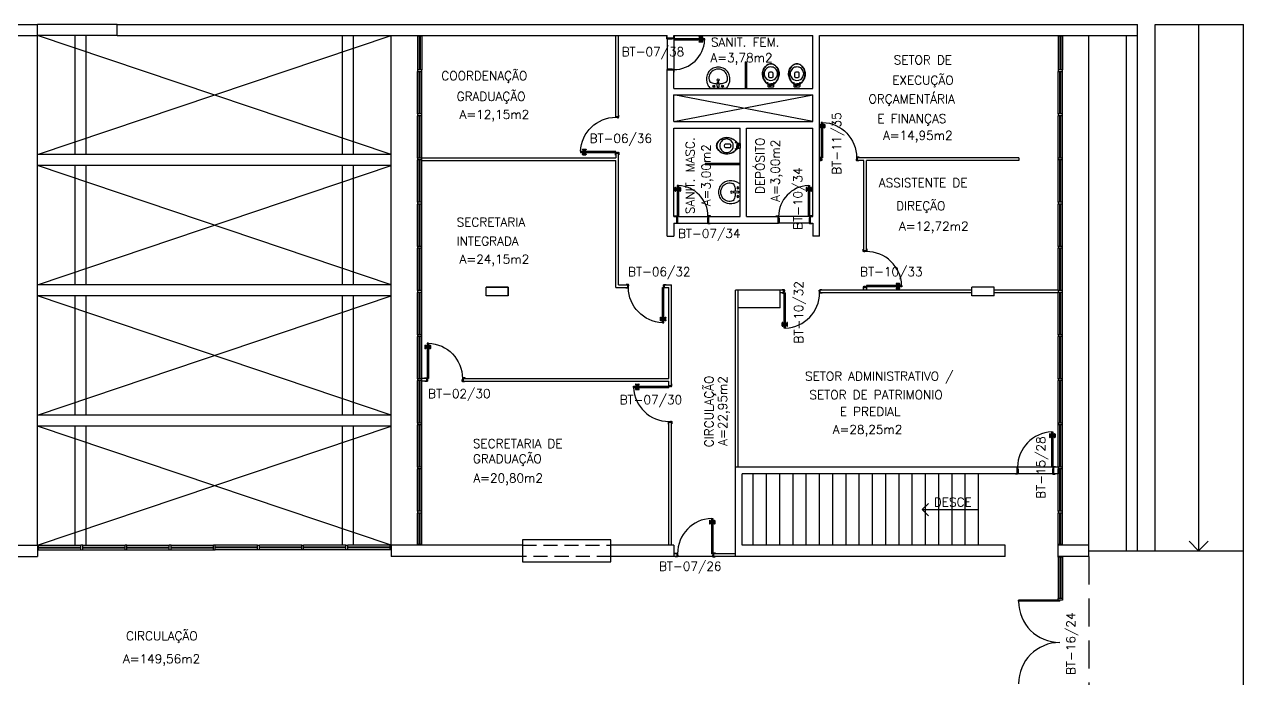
# Model space of a CAD drawing. Extents: x 199.5 to 246.9, y 176.5 to 214.3.
# Drawn here: x 219.34 to 246.94, y 199.45 to 214.27 of the extents above; entities that cross this region are included whole.
import ezdxf

# ---------------------------------------------------------------- set-up
doc = ezdxf.new("R2010")
doc.units = 0
doc.header["$LTSCALE"] = 0.1
doc.header["$MEASUREMENT"] = 0
doc.linetypes.add('HIDDEN', pattern=[9.525, 6.35, -3.175])
doc.linetypes.add('HIDDEN2', pattern=[4.7625, 3.175, -1.5875])
for name, color, linetype in [('1', 1, 'CONTINUOUS'), ('3', 2, 'CONTINUOUS'), ('ALVENARIA', 2, 'CONTINUOUS'), ('AREA', 2, 'CONTINUOUS'), ('DIVISÓRIA', 2, 'CONTINUOUS'), ('ENDEREÇO', 2, 'CONTINUOUS'), ('JANELA', 1, 'CONTINUOUS'), ('MACANETA', 2, 'CONTINUOUS'), ('MARCO', 2, 'CONTINUOUS'), ('PC', 7, 'CONTINUOUS'), ('PISO', 1, 'CONTINUOUS'), ('PORTA', 2, 'CONTINUOUS'), ('PROJEÇÃO', 1, 'HIDDEN'), ('SOLEIRA', 1, 'CONTINUOUS'), ('TEXTO', 2, 'CONTINUOUS')]:
    doc.layers.add(name, color=color, linetype=linetype)
doc.styles.add('UNB-100', font='simplex.shx', dxfattribs={"height": 0.2})

# ---------------------------------------------------------------- blocks, each defined once
blk = doc.blocks.new('MACANETA')
at = {"layer": 'MACANETA', "color": 1}
for p, q in [((-0.077, 0.052), (-0.077, 0.12)), ((-0.059, 0.052), (-0.059, 0.12)), ((-0.059, 0.075), (-0.036, 0.075)), ((-0.059, 0.052), (-0.036, 0.052)), ((-0.036, 0.044), (-0.036, 0.084)), ((-0.036, 0.084), (-0.03, 0.084)), ((-0.036, 0.044), (-0.03, 0.044)), ((0.006, 0.084), (0, 0.084)), ((0.006, 0.044), (0, 0.044)), ((0.006, 0.044), (0.006, 0.084)), ((0.029, 0.075), (0.006, 0.075)), ((0.029, 0.052), (0.006, 0.052)), ((0.029, 0.052), (0.029, 0.12)), ((0.047, 0.052), (0.047, 0.12))]:
    blk.add_line(p, q, dxfattribs=at)
for centre, start, end in [((-0.068, 0.12), 90, 180), ((-0.068, 0.052), 180, 270), ((-0.068, 0.12), 0, 90), ((-0.068, 0.052), 270, 0), ((0.038, 0.12), 90, 180), ((0.038, 0.052), 180, 270), ((0.038, 0.12), 0, 90), ((0.038, 0.052), 270, 0)]:
    blk.add_arc(centre, 0.00874, start, end, dxfattribs=at)
blk = doc.blocks.new('DOOR80')
at = {"layer": 'PORTA'}
for p, q in [((0.015, -0.8), (0.015, 0)), ((0.015, 0), (0.045, 0)), ((0.045, -0.8), (0.045, 0)), ((0.045, -0.8), (0.015, -0.8))]:
    blk.add_line(p, q, dxfattribs=at)
at = {"layer": 'PORTA', "color": 1}
blk.add_arc((0.015, 0), 0.8, 272.1491, 0, dxfattribs=at)
at = {"layer": 'PORTA'}
blk.add_blockref('MACANETA', (0.045, -0.8), dxfattribs=at)
blk = doc.blocks.new('DOOR70')
at = {"layer": 'PORTA'}
for p, q in [((0.015, -0.7), (0.015, 0)), ((0.015, 0), (0.045, 0)), ((0.045, -0.7), (0.045, 0)), ((0.045, -0.7), (0.015, -0.7))]:
    blk.add_line(p, q, dxfattribs=at)
at = {"layer": 'PORTA', "color": 1}
blk.add_arc((0.015, 0), 0.7, 272.4563, 0, dxfattribs=at)
at = {"layer": 'PORTA'}
blk.add_blockref('MACANETA', (0.045, -0.7), dxfattribs=at)
blk = doc.blocks.new('A$C6A052544')
at = {"layer": 'PC', "color": 2}
for p, q in [((0.265, 0), (0.09, 0)), ((0.242, 0.053), (0.249, 0.147)), ((0.249, 0.147), (0.279, 0.147)), ((0.249, 0.147), (0.279, 0.147)), ((0.44, 0), (0.265, 0)), ((0.287, 0.053), (0.279, 0.147))]:
    blk.add_line(p, q, dxfattribs=at)
for centre in [(0.164, 0.049), (0.364, 0.049)]:
    blk.add_circle(centre, 0.0225, dxfattribs=at)
at = {"layer": 'PC', "color": 1}
for centre, radius in [((0.164, 0.049), 0.015), ((0.265, 0.19), 0.0225), ((0.364, 0.049), 0.015)]:
    blk.add_circle(centre, radius, dxfattribs=at)
at = {"layer": 'PC', "color": 2}
for centre, radius, start, end in [((0.308, 0.208), 0.309, 166.5171, 190.8389), ((0.283, 0.212), 0.283, 143.5759, 166.077), ((0.255, 0.233), 0.201, 166.6319, 198.9909), ((0.248, 0.233), 0.242, 112.9756, 142.6811), ((0.253, 0.233), 0.199, 132.5387, 166.3801), ((0.263, 0.217), 0.218, 89.5084, 131.6465), ((0.264, 0.213), 0.267, 89.755, 114.448), ((0.266, 0.213), 0.267, 65.552, 90.245), ((0.267, 0.217), 0.218, 48.3535, 90.4916), ((0.282, 0.233), 0.242, 37.3189, 67.0244), ((0.276, 0.233), 0.199, 13.6199, 47.4613), ((0.274, 0.233), 0.201, 341.0091, 13.3681), ((0.246, 0.212), 0.283, 13.923, 36.4241), ((0.221, 0.208), 0.309, 349.1611, 13.4829), ((0.327, 0.217), 0.329, 191.7639, 204.6142), ((0.296, 0.207), 0.297, 205.4395, 223.1578), ((0.102, 0.178), 0.039, 194.4492, 220.5012), ((0.105, 0.182), 0.0439, 222.0627, 243.6798), ((0.089, 0.011), 0.0113, 216.6083, 274.9362), ((0.146, 0.259), 0.132, 242.7105, 252.8041), ((0.254, 0.523), 0.416, 249.3524, 256.1775), ((0.27, 0.578), 0.473, 255.9168, 263.3055), ((0.262, 0.483), 0.378, 262.7649, 267.5591), ((0.264, 0.049), 0.0225, 171.2026, 8.7974), ((0.267, 0.483), 0.378, 272.3442, 277.2351), ((0.259, 0.578), 0.473, 276.6945, 284.0832), ((0.275, 0.523), 0.416, 283.8225, 290.6476), ((0.383, 0.259), 0.132, 287.1959, 297.2895), ((0.441, 0.011), 0.0113, 265.0638, 323.3917), ((0.424, 0.182), 0.0439, 296.3202, 317.9373), ((0.233, 0.207), 0.297, 316.8422, 334.5605), ((0.427, 0.178), 0.039, 319.4988, 345.5508), ((0.202, 0.217), 0.329, 335.3858, 348.2361)]:
    blk.add_arc(centre, radius, start, end, dxfattribs=at)
blk = doc.blocks.new('DOOR-70')
at = {"layer": 'PORTA'}
for p, q in [((-0.045, -0.7), (-0.045, 0)), ((-0.015, 0), (-0.045, 0)), ((-0.015, -0.7), (-0.015, 0)), ((-0.045, -0.7), (-0.015, -0.7))]:
    blk.add_line(p, q, dxfattribs=at)
at = {"layer": 'PORTA', "color": 1}
blk.add_arc((-0.015, 0), 0.7, 180, 267.5437, dxfattribs=at)
at = {"layer": 'PORTA'}
blk.add_blockref('MACANETA', (-0.015, -0.7), dxfattribs=at)
blk = doc.blocks.new('A$C0C981897')
at = {"layer": 'PISO', "color": 2}
for q in [(0.141, 0.283), (1.255, 0.141), (0.141, 0)]:
    blk.add_line((0, 0.141), q, dxfattribs=at)

msp = doc.modelspace()

# ---------------------------------------------------------------- linework, layer by layer
at = {"layer": '1'}
for p, q in [((245.924, 214.27), (245.924, 202.345)), ((237.194, 212.07), (234.044, 212.67)), ((234.044, 212.07), (237.194, 212.67)), ((245.924, 202.345), (245.708, 202.561)), ((245.924, 202.345), (246.14, 202.561))]:
    msp.add_line(p, q, dxfattribs=at)
for points in [[(236.31, 212.919, 0.139044), (236.315, 212.921, 0.064585), (236.369, 212.981, 0.117724), (236.424, 213.125, 0.055952), (236.423, 213.178, 0.107706), (236.39, 213.276, 0.08812), (236.328, 213.345, 0.163345), (236.241, 213.374), (236.241, 213.374, 0.163345), (236.154, 213.345, 0.08812), (236.092, 213.276, 0.107706), (236.059, 213.178, 0.055952), (236.059, 213.125, 0.117724), (236.113, 212.981, 0.064585), (236.167, 212.921, 0.139044), (236.172, 212.919)], [(236.902, 212.919, 0.139044), (236.907, 212.921, 0.064585), (236.961, 212.981, 0.117724), (237.015, 213.125, 0.055952), (237.015, 213.178, 0.107706), (236.981, 213.276, 0.08812), (236.92, 213.345, 0.163345), (236.833, 213.374), (236.833, 213.374, 0.163345), (236.745, 213.345, 0.08812), (236.684, 213.276, 0.107706), (236.651, 213.178, 0.055952), (236.65, 213.125, 0.117724), (236.704, 212.981, 0.064585), (236.759, 212.921, 0.139044), (236.763, 212.919)], [(236.198, 212.919, -0.380199), (236.205, 212.911), (236.205, 212.9, -0.087349), (236.204, 212.896, 0.172037), (236.204, 212.887, 0.102747), (236.205, 212.885, 0.167994), (236.21, 212.884), (236.241, 212.884)], [(236.285, 212.919, 0.380199), (236.277, 212.911), (236.277, 212.9, 0.087349), (236.278, 212.896, -0.172037), (236.278, 212.887, -0.102747), (236.277, 212.885, -0.167994), (236.273, 212.884), (236.241, 212.884)], [(236.789, 212.919, -0.380199), (236.797, 212.911), (236.797, 212.9, -0.087349), (236.796, 212.896, 0.172037), (236.796, 212.887, 0.102747), (236.797, 212.885, 0.167994), (236.801, 212.884), (236.833, 212.884)], [(236.876, 212.919, 0.380199), (236.869, 212.911), (236.869, 212.9, 0.087349), (236.87, 212.896, -0.172037), (236.87, 212.887, -0.102747), (236.868, 212.885, -0.167994), (236.864, 212.884), (236.833, 212.884)], [(235.474, 211.589, 0.139044), (235.472, 211.594, 0.064585), (235.412, 211.648, 0.117724), (235.268, 211.702, 0.055952), (235.215, 211.702, 0.107706), (235.117, 211.668, 0.08812), (235.048, 211.607, 0.163345), (235.019, 211.52), (235.019, 211.52, 0.163345), (235.048, 211.432, 0.08812), (235.117, 211.371, 0.107706), (235.215, 211.338, 0.055952), (235.268, 211.337, 0.117724), (235.412, 211.391, 0.064585), (235.472, 211.446, 0.139044), (235.474, 211.45)], [(235.474, 211.563, 0.380199), (235.482, 211.556), (235.493, 211.556, 0.087349), (235.497, 211.557, -0.172037), (235.506, 211.557, -0.102747), (235.508, 211.555, -0.167994), (235.509, 211.551), (235.509, 211.52)], [(235.474, 211.476, -0.380199), (235.482, 211.484), (235.493, 211.484, -0.087349), (235.497, 211.483, 0.172037), (235.506, 211.483, 0.102747), (235.508, 211.484, 0.167994), (235.509, 211.488), (235.509, 211.52)]]:
    msp.add_lwpolyline(points, format="xyb", dxfattribs=at)
for points in [[(236.211, 213.191, -0.183333), (236.271, 213.191, -0.302776), (236.286, 213.169), (236.286, 213.073, -0.370787), (236.197, 213.073), (236.197, 213.169, -0.302776)], [(236.803, 213.191, -0.183333), (236.863, 213.191, -0.302776), (236.877, 213.169), (236.877, 213.073, -0.370787), (236.788, 213.073), (236.788, 213.169, -0.302776)], [(235.202, 211.49, -0.183333), (235.202, 211.55, -0.302776), (235.224, 211.564), (235.32, 211.564, -0.370787), (235.32, 211.475), (235.224, 211.475, -0.302776)]]:
    msp.add_lwpolyline(points, format="xyb", close=True, dxfattribs=at)
for points in [[(236.277, 212.895), (236.241, 212.895), (236.206, 212.895)], [(236.868, 212.895), (236.833, 212.895), (236.797, 212.895)], [(235.498, 211.555), (235.498, 211.52), (235.498, 211.484)]]:
    msp.add_lwpolyline(points, dxfattribs=at)
msp.add_lwpolyline([(230.618, 202.595), (230.618, 202.095), (232.618, 202.095), (232.618, 202.595)], close=True, dxfattribs=at)
at = {"layer": '3'}
for points in [[(236.159, 212.922, -0.059368), (236.109, 212.979, -0.082654), (236.063, 213.079, -0.104255), (236.055, 213.179, -0.107708), (236.089, 213.279, -0.088187), (236.151, 213.349, -0.163426), (236.241, 213.379, -0.163426), (236.331, 213.349, -0.088187), (236.394, 213.279, -0.107708), (236.428, 213.179, -0.104255), (236.419, 213.079, -0.082654), (236.373, 212.979, -0.059368), (236.323, 212.922, -0.207706), (236.316, 212.919), (236.31, 212.919), (236.304, 212.919), (236.304, 212.861, -0.402093), (236.293, 212.849), (236.241, 212.849), (236.19, 212.849, -0.402093), (236.179, 212.861), (236.179, 212.919), (236.172, 212.919), (236.167, 212.919, -0.207706)], [(236.751, 212.922, -0.059368), (236.701, 212.979, -0.082654), (236.655, 213.079, -0.104255), (236.646, 213.179, -0.107708), (236.68, 213.279, -0.088187), (236.743, 213.349, -0.163426), (236.833, 213.379, -0.163426), (236.923, 213.349, -0.088187), (236.985, 213.279, -0.107708), (237.019, 213.179, -0.104255), (237.011, 213.079, -0.082654), (236.965, 212.979, -0.059368), (236.915, 212.922, -0.207706), (236.907, 212.919), (236.902, 212.919), (236.895, 212.919), (236.895, 212.861, -0.402093), (236.884, 212.849), (236.833, 212.849), (236.781, 212.849, -0.402093), (236.77, 212.861), (236.77, 212.919), (236.763, 212.919), (236.758, 212.919, -0.207706)], [(236.241, 213.001, 0.268395), (236.375, 213.079, 0.179674), (236.392, 213.179, 0.170707), (236.341, 213.269, 0.179561), (236.241, 213.306, 0.179561), (236.141, 213.269, 0.170707), (236.09, 213.179, 0.179674), (236.108, 213.079, 0.268395)], [(236.833, 213.001, 0.268395), (236.966, 213.079, 0.179674), (236.984, 213.179, 0.170707), (236.933, 213.269, 0.179561), (236.833, 213.306, 0.179561), (236.733, 213.269, 0.170707), (236.682, 213.179, 0.179674), (236.699, 213.079, 0.268395)], [(235.471, 211.438, -0.059368), (235.414, 211.388, -0.082654), (235.314, 211.342, -0.104255), (235.214, 211.333, -0.107708), (235.114, 211.367, -0.088187), (235.044, 211.43, -0.163426), (235.014, 211.52, -0.163426), (235.044, 211.61, -0.088187), (235.114, 211.672, -0.107708), (235.214, 211.706, -0.104255), (235.314, 211.698, -0.082654), (235.414, 211.652, -0.059368), (235.471, 211.602, -0.207706), (235.474, 211.594), (235.474, 211.589), (235.474, 211.582), (235.532, 211.582, -0.402093), (235.544, 211.571), (235.544, 211.52), (235.544, 211.468, -0.402093), (235.532, 211.457), (235.474, 211.457), (235.474, 211.45), (235.474, 211.445, -0.207706)], [(235.392, 211.52, 0.268395), (235.314, 211.653, 0.179674), (235.214, 211.671, 0.170707), (235.124, 211.62, 0.179561), (235.087, 211.52, 0.179561), (235.124, 211.42, 0.170707), (235.214, 211.369, 0.179674), (235.314, 211.386, 0.268395)]]:
    msp.add_lwpolyline(points, format="xyb", close=True, dxfattribs=at)
for points in [[(236.179, 212.919), (236.241, 212.919)], [(236.304, 212.919), (236.241, 212.919)], [(236.77, 212.919), (236.833, 212.919)], [(236.895, 212.919), (236.833, 212.919)], [(235.474, 211.582), (235.474, 211.52)], [(235.474, 211.457), (235.474, 211.52)]]:
    msp.add_lwpolyline(points, dxfattribs=at)
for centre in [(236.168, 212.949), (236.314, 212.949), (236.76, 212.949), (236.906, 212.949), (235.444, 211.593), (235.444, 211.447)]:
    msp.add_circle(centre, 0.0075, dxfattribs=at)
at = {"layer": 'ALVENARIA'}
for p, q in [((202.594, 214.27), (219.644, 214.27)), ((219.644, 214.02), (219.644, 214.27)), ((221.444, 214.27), (244.544, 214.27)), ((221.444, 214.02), (221.444, 214.27)), ((244.544, 214.02), (244.544, 214.27)), ((202.594, 214.02), (219.644, 214.02)), ((221.444, 214.02), (233.894, 214.02)), ((233.894, 213.96), (233.894, 214.02)), ((234.044, 213.96), (233.894, 213.96)), ((234.044, 214.02), (237.194, 214.02)), ((234.044, 213.96), (234.044, 214.02)), ((237.194, 212.82), (237.194, 214.02)), ((237.344, 214.02), (244.544, 214.02)), ((237.344, 209.47), (237.344, 214.02)), ((234.044, 213.23), (233.894, 213.23)), ((233.894, 209.47), (233.894, 213.23)), ((234.044, 212.82), (234.044, 213.23)), ((234.044, 212.82), (237.194, 212.82)), ((234.044, 212.67), (237.194, 212.67)), ((234.044, 212.07), (234.044, 212.67)), ((237.194, 212.07), (237.194, 212.67)), ((234.044, 212.07), (237.194, 212.07)), ((234.044, 209.92), (234.044, 211.92)), ((234.044, 211.92), (235.544, 211.92)), ((235.544, 209.92), (235.544, 211.92)), ((235.694, 211.92), (237.194, 211.92)), ((235.694, 209.92), (235.694, 211.92)), ((237.194, 209.92), (237.194, 211.92)), ((234.044, 209.92), (234.104, 209.92)), ((234.044, 209.77), (234.104, 209.77)), ((234.044, 209.77), (234.044, 209.47)), ((234.104, 209.92), (234.104, 209.77)), ((234.834, 209.92), (235.544, 209.92)), ((234.834, 209.92), (234.834, 209.77)), ((234.834, 209.77), (236.404, 209.77)), ((235.694, 209.92), (236.404, 209.92)), ((236.404, 209.92), (236.404, 209.77)), ((237.134, 209.92), (237.194, 209.92)), ((237.134, 209.92), (237.134, 209.77)), ((237.134, 209.77), (237.194, 209.77)), ((237.194, 209.77), (237.194, 209.47)), ((233.894, 209.47), (234.044, 209.47)), ((237.344, 209.47), (237.194, 209.47)), ((230.294, 208.32), (229.794, 208.32)), ((229.794, 208.12), (229.794, 208.32)), ((230.294, 208.12), (229.794, 208.12)), ((230.294, 208.12), (230.294, 208.32)), ((241.294, 208.32), (240.794, 208.32)), ((240.794, 208.12), (240.794, 208.32)), ((241.294, 208.12), (240.794, 208.12)), ((241.294, 208.12), (241.294, 208.32)), ((241.814, 204.24), (235.444, 204.24)), ((235.444, 202.22), (235.444, 204.24)), ((241.814, 204.09), (235.594, 204.09)), ((235.594, 202.47), (235.594, 204.09)), ((241.814, 204.24), (241.814, 204.09)), ((242.644, 204.24), (242.644, 204.09)), ((242.744, 204.24), (242.644, 204.24)), ((242.744, 204.09), (242.644, 204.09)), ((242.744, 204.24), (242.744, 204.09)), ((213.844, 202.47), (219.644, 202.47)), ((219.644, 202.47), (219.644, 202.22)), ((227.644, 202.47), (227.644, 202.22)), ((230.618, 202.47), (227.644, 202.47)), ((234.044, 202.47), (232.618, 202.47)), ((234.044, 202.47), (234.044, 202.22)), ((241.544, 202.47), (235.594, 202.47)), ((241.544, 202.22), (241.544, 202.47)), ((242.744, 202.22), (242.744, 202.49)), ((243.444, 202.47), (242.744, 202.47)), ((243.444, 202.22), (243.444, 202.47)), ((213.844, 202.22), (219.644, 202.22)), ((230.618, 202.22), (227.644, 202.22)), ((234.044, 202.22), (232.618, 202.22)), ((241.544, 202.22), (235.444, 202.22)), ((243.444, 202.22), (242.744, 202.22))]:
    msp.add_line(p, q, dxfattribs=at)
at = {"layer": 'ALVENARIA', "linetype": 'HIDDEN2'}
for p, q in [((230.618, 202.47), (232.618, 202.47)), ((232.618, 202.22), (230.618, 202.22))]:
    msp.add_line(p, q, dxfattribs=at)
at = {"layer": 'ALVENARIA'}
msp.add_lwpolyline([(229.794, 208.32), (230.294, 208.32), (230.294, 208.12), (229.794, 208.12)], close=True, dxfattribs=at)
at = {"layer": 'DIVISÓRIA'}
for p, q in [((232.734, 212.18), (232.734, 214.02)), ((232.794, 212.18), (232.794, 214.02)), ((235.664, 213.42), (235.664, 212.81)), ((235.664, 213.42), (235.694, 213.42)), ((235.694, 213.42), (235.694, 212.82)), ((232.734, 212.18), (232.794, 212.18)), ((228.344, 211.19), (228.344, 211.25)), ((228.344, 211.25), (232.734, 211.25)), ((228.344, 211.19), (232.734, 211.19)), ((232.734, 211.35), (232.734, 211.25)), ((232.734, 211.35), (232.794, 211.35)), ((232.734, 208.31), (232.734, 211.19)), ((232.794, 208.37), (232.794, 211.35)), ((237.344, 211.26), (237.374, 211.26)), ((237.344, 211.26), (237.344, 211.25)), ((237.384, 211.18), (237.344, 211.18)), ((237.369, 211.25), (237.374, 211.25)), ((237.369, 211.25), (237.369, 211.19)), ((237.369, 211.19), (237.384, 211.19)), ((237.374, 211.26), (237.374, 211.25)), ((237.374, 211.25), (237.384, 211.25)), ((237.384, 211.25), (237.384, 211.215)), ((237.384, 211.215), (237.394, 211.215)), ((237.384, 211.19), (237.384, 211.18)), ((237.394, 211.19), (237.384, 211.19)), ((237.394, 211.215), (237.394, 211.19)), ((238.174, 211.215), (238.174, 211.19)), ((238.184, 211.215), (238.174, 211.215)), ((238.174, 211.19), (238.184, 211.19)), ((238.184, 211.25), (238.184, 211.215)), ((238.194, 211.25), (238.184, 211.25)), ((238.199, 211.19), (238.184, 211.19)), ((238.194, 211.26), (238.194, 211.25)), ((238.244, 211.26), (238.194, 211.26)), ((238.199, 211.25), (238.194, 211.25)), ((238.194, 211.18), (238.194, 211.19)), ((238.234, 211.18), (238.194, 211.18)), ((241.854, 211.25), (238.199, 211.25)), ((238.199, 211.25), (238.199, 211.19)), ((238.344, 211.19), (238.199, 211.19)), ((238.234, 211.18), (238.234, 211.19)), ((238.244, 211.25), (238.244, 211.26)), ((238.344, 209.14), (238.344, 211.19)), ((238.404, 209.14), (238.404, 211.19)), ((241.854, 211.19), (238.404, 211.19)), ((241.854, 211.25), (241.854, 211.19)), ((234.759, 211.12), (234.759, 211.09)), ((235.544, 211.12), (234.759, 211.12)), ((235.544, 211.09), (234.759, 211.09)), ((238.334, 209.175), (238.344, 209.175)), ((238.334, 209.125), (238.334, 209.175)), ((238.344, 209.125), (238.334, 209.125)), ((238.344, 209.14), (238.344, 209.125)), ((238.404, 209.14), (238.344, 209.14)), ((238.344, 209.115), (238.344, 209.125)), ((238.369, 209.115), (238.344, 209.115)), ((238.369, 209.125), (238.369, 209.115)), ((238.404, 209.125), (238.369, 209.125)), ((238.404, 209.185), (238.414, 209.185)), ((238.404, 209.14), (238.404, 209.135)), ((238.404, 209.135), (238.404, 209.125)), ((238.414, 209.135), (238.404, 209.135)), ((238.414, 209.185), (238.414, 209.135)), ((228.344, 208.19), (228.344, 208.25)), ((232.734, 208.31), (233.004, 208.31)), ((232.794, 208.37), (233.004, 208.37)), ((233.004, 208.31), (233.004, 208.37)), ((233.834, 208.31), (233.834, 208.37)), ((233.834, 208.37), (233.994, 208.37)), ((233.834, 208.31), (233.934, 208.31)), ((233.934, 206.25), (233.934, 208.31)), ((233.994, 206.09), (233.994, 208.37)), ((235.504, 208.25), (235.444, 208.25)), ((235.444, 204.24), (235.444, 208.25)), ((236.454, 208.25), (235.504, 208.25)), ((235.504, 204.24), (235.504, 208.25)), ((236.454, 207.85), (236.454, 208.25)), ((236.53, 208.25), (236.454, 208.25)), ((236.53, 208.19), (236.454, 208.19)), ((236.495, 208.26), (236.495, 208.25)), ((236.545, 208.26), (236.495, 208.26)), ((236.505, 208.18), (236.505, 208.19)), ((236.505, 208.18), (236.535, 208.18)), ((236.53, 208.25), (236.545, 208.25)), ((236.53, 208.19), (236.53, 208.25)), ((236.53, 208.19), (236.535, 208.19)), ((236.535, 208.19), (236.545, 208.19)), ((236.535, 208.18), (236.535, 208.19)), ((236.545, 208.25), (236.545, 208.26)), ((236.555, 208.25), (236.545, 208.25)), ((236.545, 208.225), (236.555, 208.225)), ((236.545, 208.19), (236.545, 208.225)), ((236.555, 208.225), (236.555, 208.25)), ((237.335, 208.25), (237.345, 208.25)), ((237.335, 208.225), (237.335, 208.25)), ((237.345, 208.225), (237.335, 208.225)), ((237.36, 208.25), (237.345, 208.25)), ((237.345, 208.19), (237.345, 208.225)), ((237.355, 208.19), (237.345, 208.19)), ((237.395, 208.26), (237.355, 208.26)), ((237.355, 208.26), (237.355, 208.25)), ((237.36, 208.19), (237.355, 208.19)), ((237.355, 208.18), (237.355, 208.19)), ((237.405, 208.18), (237.355, 208.18)), ((240.794, 208.25), (237.36, 208.25)), ((237.36, 208.19), (237.36, 208.25)), ((240.794, 208.19), (237.36, 208.19)), ((237.395, 208.26), (237.395, 208.25)), ((237.405, 208.19), (237.405, 208.18)), ((238.334, 208.325), (238.334, 208.275)), ((238.344, 208.325), (238.334, 208.325)), ((238.334, 208.275), (238.344, 208.275)), ((238.344, 208.335), (238.344, 208.325)), ((238.369, 208.335), (238.344, 208.335)), ((238.344, 208.31), (238.344, 208.325)), ((238.404, 208.31), (238.344, 208.31)), ((238.344, 208.25), (238.344, 208.31)), ((238.369, 208.325), (238.369, 208.335)), ((238.404, 208.325), (238.369, 208.325)), ((238.404, 208.315), (238.404, 208.325)), ((238.404, 208.31), (238.404, 208.315)), ((238.414, 208.315), (238.404, 208.315)), ((238.404, 208.25), (238.404, 208.31)), ((238.404, 208.265), (238.414, 208.265)), ((238.414, 208.265), (238.414, 208.315)), ((242.744, 208.25), (241.294, 208.25)), ((242.744, 208.19), (241.294, 208.19)), ((236.454, 207.85), (235.504, 207.85)), ((228.444, 206.25), (228.344, 206.25)), ((228.444, 206.19), (228.344, 206.19)), ((228.444, 206.25), (228.444, 206.19)), ((229.274, 206.25), (233.934, 206.25)), ((229.274, 206.25), (229.274, 206.19)), ((229.274, 206.19), (233.934, 206.19)), ((233.934, 206.09), (233.934, 206.19)), ((233.934, 206.09), (233.994, 206.09)), ((228.344, 205.19), (228.344, 205.25)), ((233.934, 202.47), (233.934, 205.26)), ((233.934, 205.26), (233.994, 205.26)), ((233.994, 202.47), (233.994, 205.26)), ((242.744, 205.19), (242.744, 205.25)), ((234.114, 202.28), (234.044, 202.28)), ((234.114, 202.22), (234.044, 202.22)), ((234.114, 202.28), (234.114, 202.22)), ((234.944, 202.28), (234.944, 202.22)), ((235.444, 202.28), (234.944, 202.28)), ((235.444, 202.22), (234.944, 202.22))]:
    msp.add_line(p, q, dxfattribs=at)
at = {"layer": 'JANELA'}
for p, q in [((228.244, 214), (228.244, 214.02)), ((228.344, 214), (228.244, 214)), ((228.244, 214), (228.244, 213.24)), ((228.284, 214), (228.284, 213.24)), ((228.304, 214), (228.304, 213.24)), ((228.344, 214.02), (228.344, 214)), ((228.344, 214), (228.344, 213.24)), ((242.744, 214), (242.744, 214.02)), ((242.744, 214), (242.744, 213.24)), ((242.844, 214), (242.744, 214)), ((242.784, 214), (242.784, 213.24)), ((242.804, 214), (242.804, 213.24)), ((242.844, 214.02), (242.844, 214)), ((242.844, 214), (242.844, 213.24)), ((228.344, 213.24), (228.244, 213.24)), ((228.244, 213.24), (228.244, 213.2)), ((228.244, 212.24), (228.244, 213.2)), ((228.244, 213.2), (228.344, 213.2)), ((228.284, 212.24), (228.284, 213.2)), ((228.304, 212.24), (228.304, 213.2)), ((228.344, 213.2), (228.344, 213.24)), ((228.344, 212.24), (228.344, 213.2)), ((242.744, 213.24), (242.744, 213.2)), ((242.844, 213.24), (242.744, 213.24)), ((242.744, 213.2), (242.844, 213.2)), ((242.744, 212.24), (242.744, 213.2)), ((242.784, 212.24), (242.784, 213.2)), ((242.804, 212.24), (242.804, 213.2)), ((242.844, 213.2), (242.844, 213.24)), ((242.844, 212.24), (242.844, 213.2)), ((228.244, 212.24), (228.244, 212.2)), ((228.344, 212.24), (228.244, 212.24)), ((228.344, 212.2), (228.244, 212.2)), ((228.244, 211.24), (228.244, 212.2)), ((228.284, 211.24), (228.284, 212.2)), ((228.304, 211.24), (228.304, 212.2)), ((228.344, 212.2), (228.344, 212.24)), ((228.344, 211.24), (228.344, 212.2)), ((242.844, 212.24), (242.744, 212.24)), ((242.744, 212.24), (242.744, 212.2)), ((242.844, 212.2), (242.744, 212.2)), ((242.744, 211.24), (242.744, 212.2)), ((242.784, 211.24), (242.784, 212.2)), ((242.804, 211.24), (242.804, 212.2)), ((242.844, 212.2), (242.844, 212.24)), ((242.844, 211.24), (242.844, 212.2)), ((228.244, 211.24), (228.244, 211.2)), ((228.344, 211.24), (228.244, 211.24)), ((228.244, 210.24), (228.244, 211.2)), ((228.344, 211.2), (228.244, 211.2)), ((228.284, 210.24), (228.284, 211.2)), ((228.304, 210.24), (228.304, 211.2)), ((228.344, 211.2), (228.344, 211.24)), ((228.344, 210.24), (228.344, 211.2)), ((242.844, 211.24), (242.744, 211.24)), ((242.744, 211.2), (242.744, 211.24)), ((242.844, 211.2), (242.744, 211.2)), ((242.744, 210.24), (242.744, 211.2)), ((242.784, 210.24), (242.784, 211.2)), ((242.804, 210.24), (242.804, 211.2)), ((242.844, 211.2), (242.844, 211.24)), ((242.844, 210.24), (242.844, 211.2)), ((228.344, 210.24), (228.244, 210.24)), ((228.244, 210.24), (228.244, 210.2)), ((228.244, 209.24), (228.244, 210.2)), ((228.344, 210.2), (228.244, 210.2)), ((228.284, 209.24), (228.284, 210.2)), ((228.304, 209.24), (228.304, 210.2)), ((228.344, 210.2), (228.344, 210.24)), ((228.344, 209.24), (228.344, 210.2)), ((242.744, 210.24), (242.744, 210.2)), ((242.844, 210.24), (242.744, 210.24)), ((242.744, 209.24), (242.744, 210.2)), ((242.844, 210.2), (242.744, 210.2)), ((242.784, 209.24), (242.784, 210.2)), ((242.804, 209.24), (242.804, 210.2)), ((242.844, 210.2), (242.844, 210.24)), ((242.844, 209.24), (242.844, 210.2)), ((228.344, 209.24), (228.244, 209.24)), ((228.244, 209.24), (228.244, 209.2)), ((228.344, 209.2), (228.344, 209.24)), ((242.744, 209.24), (242.744, 209.2)), ((242.844, 209.24), (242.744, 209.24)), ((242.844, 209.2), (242.844, 209.24)), ((228.244, 208.24), (228.244, 209.2)), ((228.344, 209.2), (228.244, 209.2)), ((228.284, 208.24), (228.284, 209.2)), ((228.304, 208.24), (228.304, 209.2)), ((228.344, 208.24), (228.344, 209.2)), ((242.844, 209.2), (242.744, 209.2)), ((242.744, 208.24), (242.744, 209.2)), ((242.784, 208.24), (242.784, 209.2)), ((242.804, 208.24), (242.804, 209.2)), ((242.844, 208.24), (242.844, 209.2)), ((228.344, 208.24), (228.244, 208.24)), ((228.244, 208.24), (228.244, 208.2)), ((228.244, 207.24), (228.244, 208.2)), ((228.344, 208.2), (228.244, 208.2)), ((228.284, 207.24), (228.284, 208.2)), ((228.304, 207.24), (228.304, 208.2)), ((228.344, 208.2), (228.344, 208.24)), ((228.344, 208.2), (228.344, 208.24)), ((228.344, 207.24), (228.344, 208.2)), ((242.744, 208.24), (242.744, 208.2)), ((242.844, 208.24), (242.744, 208.24)), ((242.744, 208.24), (242.744, 208.2)), ((242.844, 208.2), (242.744, 208.2)), ((242.744, 207.24), (242.744, 208.2)), ((242.784, 207.24), (242.784, 208.2)), ((242.804, 207.24), (242.804, 208.2)), ((242.844, 208.2), (242.844, 208.24)), ((242.844, 207.24), (242.844, 208.2)), ((228.344, 207.24), (228.244, 207.24)), ((228.244, 207.24), (228.244, 207.2)), ((228.244, 206.24), (228.244, 207.2)), ((228.344, 207.2), (228.244, 207.2)), ((228.284, 206.24), (228.284, 207.2)), ((228.304, 206.24), (228.304, 207.2)), ((228.344, 207.2), (228.344, 207.24)), ((228.344, 206.24), (228.344, 207.2)), ((242.744, 207.24), (242.744, 207.2)), ((242.844, 207.24), (242.744, 207.24)), ((242.844, 207.2), (242.744, 207.2)), ((242.744, 206.24), (242.744, 207.2)), ((242.784, 206.24), (242.784, 207.2)), ((242.804, 206.24), (242.804, 207.2)), ((242.844, 207.2), (242.844, 207.24)), ((242.844, 206.24), (242.844, 207.2)), ((228.344, 206.24), (228.244, 206.24)), ((228.244, 206.24), (228.244, 206.2)), ((228.344, 206.2), (228.244, 206.2)), ((228.244, 205.24), (228.244, 206.2)), ((228.284, 205.24), (228.284, 206.2)), ((228.304, 205.24), (228.304, 206.2)), ((228.344, 206.2), (228.344, 206.24)), ((228.344, 205.24), (228.344, 206.2)), ((242.744, 206.24), (242.744, 206.2)), ((242.844, 206.24), (242.744, 206.24)), ((242.844, 206.2), (242.744, 206.2)), ((242.744, 205.24), (242.744, 206.2)), ((242.784, 205.24), (242.784, 206.2)), ((242.804, 205.24), (242.804, 206.2)), ((242.844, 206.2), (242.844, 206.24)), ((242.844, 205.24), (242.844, 206.2)), ((228.344, 205.24), (228.244, 205.24)), ((228.244, 205.24), (228.244, 205.2)), ((228.244, 204.24), (228.244, 205.2)), ((228.344, 205.2), (228.244, 205.2)), ((228.284, 204.24), (228.284, 205.2)), ((228.304, 204.24), (228.304, 205.2)), ((228.344, 205.2), (228.344, 205.24)), ((228.344, 205.2), (228.344, 205.24)), ((228.344, 204.24), (228.344, 205.2)), ((242.744, 205.24), (242.744, 205.2)), ((242.844, 205.24), (242.744, 205.24)), ((242.844, 205.2), (242.744, 205.2)), ((242.744, 204.24), (242.744, 205.2)), ((242.784, 204.24), (242.784, 205.2)), ((242.804, 204.24), (242.804, 205.2)), ((242.844, 205.2), (242.844, 205.24)), ((242.844, 204.24), (242.844, 205.2)), ((228.344, 204.24), (228.244, 204.24)), ((228.244, 204.24), (228.244, 204.2)), ((228.244, 203.24), (228.244, 204.2)), ((228.344, 204.2), (228.244, 204.2)), ((228.284, 203.24), (228.284, 204.2)), ((228.304, 203.24), (228.304, 204.2)), ((228.344, 204.2), (228.344, 204.24)), ((228.344, 203.24), (228.344, 204.2)), ((242.844, 204.24), (242.744, 204.24)), ((242.844, 204.2), (242.744, 204.2)), ((242.744, 203.24), (242.744, 204.2)), ((242.784, 203.24), (242.784, 204.2)), ((242.804, 203.24), (242.804, 204.2)), ((242.844, 204.2), (242.844, 204.24)), ((242.844, 203.24), (242.844, 204.2)), ((228.344, 203.24), (228.244, 203.24)), ((228.244, 203.24), (228.244, 203.2)), ((228.344, 203.2), (228.244, 203.2)), ((228.244, 202.49), (228.244, 203.2)), ((228.284, 202.49), (228.284, 203.2)), ((228.304, 202.49), (228.304, 203.2)), ((228.344, 203.2), (228.344, 203.24)), ((228.344, 202.49), (228.344, 203.2)), ((242.744, 203.24), (242.744, 203.2)), ((242.844, 203.24), (242.744, 203.24)), ((242.744, 202.49), (242.744, 203.2)), ((242.844, 203.2), (242.744, 203.2)), ((242.784, 202.49), (242.784, 203.2)), ((242.804, 202.49), (242.804, 203.2)), ((242.844, 203.2), (242.844, 203.24)), ((242.844, 202.49), (242.844, 203.2)), ((219.664, 202.47), (219.644, 202.47)), ((219.644, 202.37), (219.664, 202.37)), ((219.664, 202.47), (220.624, 202.47)), ((219.664, 202.37), (219.664, 202.47)), ((219.664, 202.43), (220.624, 202.43)), ((219.664, 202.41), (220.624, 202.41)), ((219.664, 202.37), (220.624, 202.37)), ((220.664, 202.47), (220.624, 202.47)), ((220.624, 202.37), (220.624, 202.47)), ((220.624, 202.37), (220.664, 202.37)), ((220.664, 202.47), (221.624, 202.47)), ((220.664, 202.37), (220.664, 202.47)), ((220.664, 202.43), (221.624, 202.43)), ((220.664, 202.41), (221.624, 202.41)), ((220.664, 202.37), (221.624, 202.37)), ((221.664, 202.47), (221.624, 202.47)), ((221.624, 202.37), (221.624, 202.47)), ((221.624, 202.37), (221.664, 202.37)), ((221.664, 202.47), (222.624, 202.47)), ((221.664, 202.37), (221.664, 202.47)), ((221.664, 202.43), (222.624, 202.43)), ((221.664, 202.41), (222.624, 202.41)), ((221.664, 202.37), (222.624, 202.37)), ((222.624, 202.37), (222.624, 202.47)), ((222.664, 202.47), (222.624, 202.47)), ((222.624, 202.37), (222.664, 202.37)), ((222.664, 202.37), (222.664, 202.47)), ((222.664, 202.47), (223.624, 202.47)), ((222.664, 202.43), (223.624, 202.43)), ((222.664, 202.41), (223.624, 202.41)), ((222.664, 202.37), (223.624, 202.37)), ((223.624, 202.37), (223.624, 202.47)), ((223.664, 202.47), (223.624, 202.47)), ((223.624, 202.37), (223.664, 202.37)), ((224.624, 202.47), (223.664, 202.47)), ((223.664, 202.37), (223.664, 202.47)), ((224.624, 202.43), (223.664, 202.43)), ((224.624, 202.41), (223.664, 202.41)), ((224.624, 202.37), (223.664, 202.37)), ((224.624, 202.37), (224.624, 202.47)), ((224.624, 202.47), (224.664, 202.47)), ((224.664, 202.37), (224.624, 202.37)), ((225.624, 202.47), (224.664, 202.47)), ((224.664, 202.37), (224.664, 202.47)), ((225.624, 202.43), (224.664, 202.43)), ((225.624, 202.41), (224.664, 202.41)), ((225.624, 202.37), (224.664, 202.37)), ((225.624, 202.47), (225.664, 202.47)), ((225.624, 202.37), (225.624, 202.47)), ((225.664, 202.37), (225.624, 202.37)), ((226.624, 202.47), (225.664, 202.47)), ((225.664, 202.37), (225.664, 202.47)), ((226.624, 202.43), (225.664, 202.43)), ((226.624, 202.41), (225.664, 202.41)), ((226.624, 202.37), (225.664, 202.37)), ((226.624, 202.47), (226.664, 202.47)), ((226.624, 202.37), (226.624, 202.47)), ((226.664, 202.37), (226.624, 202.37)), ((226.664, 202.37), (226.664, 202.47)), ((227.624, 202.47), (226.664, 202.47)), ((227.624, 202.43), (226.664, 202.43)), ((227.624, 202.41), (226.664, 202.41)), ((227.624, 202.37), (226.664, 202.37)), ((227.624, 202.47), (227.644, 202.47)), ((227.624, 202.37), (227.624, 202.47)), ((227.644, 202.37), (227.624, 202.37)), ((228.344, 202.49), (228.244, 202.49)), ((228.244, 202.49), (228.244, 202.47)), ((228.344, 202.47), (228.344, 202.49)), ((242.744, 202.49), (242.744, 202.47)), ((242.844, 202.49), (242.744, 202.49)), ((242.844, 202.47), (242.844, 202.49)), ((242.744, 202.2), (242.744, 202.22)), ((242.744, 202.2), (242.744, 201.265)), ((242.844, 202.2), (242.744, 202.2)), ((242.784, 202.2), (242.784, 201.265)), ((242.804, 202.2), (242.804, 201.265)), ((242.844, 202.22), (242.844, 202.2)), ((242.844, 202.2), (242.844, 201.265)), ((242.844, 201.265), (242.744, 201.265)), ((242.744, 201.225), (242.744, 201.265)), ((242.844, 201.225), (242.744, 201.225)), ((242.844, 201.265), (242.844, 201.225))]:
    msp.add_line(p, q, dxfattribs=at)
at = {"layer": 'MARCO'}
for p, q in [((233.884, 213.995), (233.894, 213.995)), ((233.884, 213.945), (233.884, 213.995)), ((233.894, 213.96), (233.894, 213.945)), ((233.894, 213.935), (233.894, 213.945)), ((234.009, 213.935), (233.894, 213.935)), ((233.966, 213.945), (233.956, 213.945)), ((234.009, 213.945), (234.009, 213.935)), ((234.044, 213.945), (234.009, 213.945)), ((234.044, 214.005), (234.054, 214.005)), ((234.044, 213.96), (234.044, 213.955)), ((234.044, 213.955), (234.044, 213.945)), ((234.054, 213.955), (234.044, 213.955)), ((234.054, 214.005), (234.054, 213.955)), ((233.884, 213.245), (233.884, 213.195)), ((233.894, 213.245), (233.884, 213.245)), ((233.884, 213.195), (233.894, 213.195)), ((233.894, 213.255), (233.894, 213.245)), ((234.009, 213.255), (233.894, 213.255)), ((233.894, 213.23), (233.894, 213.245)), ((234.009, 213.245), (234.009, 213.255)), ((234.044, 213.245), (234.009, 213.245)), ((234.044, 213.235), (234.044, 213.245)), ((234.044, 213.23), (234.044, 213.235)), ((234.054, 213.235), (234.044, 213.235)), ((234.044, 213.185), (234.054, 213.185)), ((234.054, 213.185), (234.054, 213.235)), ((232.724, 212.225), (232.724, 212.175)), ((232.734, 212.225), (232.724, 212.225)), ((232.724, 212.175), (232.734, 212.175)), ((232.734, 212.18), (232.734, 212.175)), ((232.734, 212.175), (232.734, 212.165)), ((232.734, 212.165), (232.769, 212.165)), ((232.769, 212.165), (232.769, 212.155)), ((232.769, 212.155), (232.794, 212.155)), ((232.804, 212.215), (232.794, 212.215)), ((232.794, 212.18), (232.794, 212.165)), ((232.794, 212.165), (232.804, 212.165)), ((232.794, 212.155), (232.794, 212.165)), ((232.804, 212.165), (232.804, 212.215)), ((232.724, 211.355), (232.734, 211.355)), ((232.724, 211.305), (232.724, 211.355)), ((232.734, 211.305), (232.724, 211.305)), ((232.734, 211.365), (232.769, 211.365)), ((232.734, 211.355), (232.734, 211.365)), ((232.734, 211.35), (232.734, 211.355)), ((232.769, 211.375), (232.794, 211.375)), ((232.769, 211.365), (232.769, 211.375)), ((232.794, 211.375), (232.794, 211.365)), ((232.794, 211.35), (232.794, 211.365)), ((232.794, 211.365), (232.804, 211.365)), ((232.804, 211.315), (232.794, 211.315)), ((232.804, 211.365), (232.804, 211.315)), ((234.059, 209.93), (234.109, 209.93)), ((234.059, 209.92), (234.059, 209.93)), ((234.069, 209.76), (234.069, 209.77)), ((234.104, 209.92), (234.109, 209.92)), ((234.104, 209.77), (234.119, 209.77)), ((234.109, 209.93), (234.109, 209.92)), ((234.109, 209.92), (234.119, 209.92)), ((234.119, 209.92), (234.119, 209.885)), ((234.119, 209.885), (234.129, 209.885)), ((234.119, 209.77), (234.119, 209.76)), ((234.129, 209.77), (234.119, 209.77)), ((234.129, 209.885), (234.129, 209.77)), ((234.809, 209.885), (234.809, 209.77)), ((234.819, 209.885), (234.809, 209.885)), ((234.809, 209.77), (234.819, 209.77)), ((234.819, 209.92), (234.819, 209.885)), ((234.829, 209.92), (234.819, 209.92)), ((234.834, 209.77), (234.819, 209.77)), ((234.819, 209.77), (234.819, 209.76)), ((234.829, 209.93), (234.829, 209.92)), ((234.879, 209.93), (234.829, 209.93)), ((234.834, 209.92), (234.829, 209.92)), ((234.869, 209.76), (234.869, 209.77)), ((234.879, 209.92), (234.879, 209.93)), ((236.359, 209.93), (236.409, 209.93)), ((236.359, 209.92), (236.359, 209.93)), ((236.369, 209.76), (236.369, 209.77)), ((236.404, 209.92), (236.409, 209.92)), ((236.404, 209.77), (236.419, 209.77)), ((236.409, 209.93), (236.409, 209.92)), ((236.409, 209.92), (236.419, 209.92)), ((236.419, 209.92), (236.419, 209.885)), ((236.419, 209.885), (236.429, 209.885)), ((236.419, 209.77), (236.419, 209.76)), ((236.429, 209.77), (236.419, 209.77)), ((236.429, 209.885), (236.429, 209.77)), ((237.109, 209.885), (237.109, 209.77)), ((237.119, 209.885), (237.109, 209.885)), ((237.109, 209.77), (237.119, 209.77)), ((237.119, 209.92), (237.119, 209.885)), ((237.129, 209.92), (237.119, 209.92)), ((237.134, 209.77), (237.119, 209.77)), ((237.119, 209.77), (237.119, 209.76)), ((237.129, 209.93), (237.129, 209.92)), ((237.179, 209.93), (237.129, 209.93)), ((237.134, 209.92), (237.129, 209.92)), ((237.169, 209.76), (237.169, 209.77)), ((237.179, 209.92), (237.179, 209.93)), ((234.119, 209.76), (234.069, 209.76)), ((234.819, 209.76), (234.869, 209.76)), ((236.419, 209.76), (236.369, 209.76)), ((237.119, 209.76), (237.169, 209.76)), ((232.959, 208.31), (232.959, 208.3)), ((232.959, 208.3), (233.009, 208.3)), ((232.969, 208.38), (232.969, 208.37)), ((233.019, 208.38), (232.969, 208.38)), ((233.004, 208.37), (233.019, 208.37)), ((233.004, 208.31), (233.009, 208.31)), ((233.009, 208.31), (233.019, 208.31)), ((233.009, 208.3), (233.009, 208.31)), ((233.019, 208.37), (233.019, 208.38)), ((233.029, 208.37), (233.019, 208.37)), ((233.019, 208.345), (233.029, 208.345)), ((233.019, 208.31), (233.019, 208.345)), ((233.029, 208.345), (233.029, 208.37)), ((233.809, 208.37), (233.819, 208.37)), ((233.809, 208.345), (233.809, 208.37)), ((233.819, 208.345), (233.809, 208.345)), ((233.819, 208.38), (233.869, 208.38)), ((233.819, 208.37), (233.819, 208.38)), ((233.834, 208.37), (233.819, 208.37)), ((233.819, 208.31), (233.819, 208.345)), ((233.829, 208.31), (233.819, 208.31)), ((233.834, 208.31), (233.829, 208.31)), ((233.829, 208.3), (233.829, 208.31)), ((233.879, 208.3), (233.829, 208.3)), ((233.869, 208.38), (233.869, 208.37)), ((233.879, 208.31), (233.879, 208.3)), ((228.399, 206.26), (228.449, 206.26)), ((228.399, 206.25), (228.399, 206.26)), ((228.409, 206.18), (228.409, 206.19)), ((228.459, 206.18), (228.409, 206.18)), ((228.444, 206.25), (228.449, 206.25)), ((228.444, 206.19), (228.459, 206.19)), ((228.449, 206.26), (228.449, 206.25)), ((228.449, 206.25), (228.459, 206.25)), ((228.459, 206.25), (228.459, 206.215)), ((228.459, 206.215), (228.469, 206.215)), ((228.459, 206.19), (228.459, 206.18)), ((228.469, 206.19), (228.459, 206.19)), ((228.469, 206.215), (228.469, 206.19)), ((229.249, 206.215), (229.249, 206.19)), ((229.259, 206.215), (229.249, 206.215)), ((229.249, 206.19), (229.259, 206.19)), ((229.259, 206.25), (229.259, 206.215)), ((229.269, 206.25), (229.259, 206.25)), ((229.274, 206.19), (229.259, 206.19)), ((229.259, 206.19), (229.259, 206.18)), ((229.259, 206.18), (229.309, 206.18)), ((229.269, 206.26), (229.269, 206.25)), ((229.319, 206.26), (229.269, 206.26)), ((229.274, 206.25), (229.269, 206.25)), ((229.309, 206.18), (229.309, 206.19)), ((229.319, 206.25), (229.319, 206.26)), ((233.924, 206.135), (233.924, 206.085)), ((233.934, 206.135), (233.924, 206.135)), ((233.924, 206.085), (233.934, 206.085)), ((233.934, 206.09), (233.934, 206.085)), ((233.934, 206.085), (233.934, 206.075)), ((233.934, 206.075), (233.969, 206.075)), ((233.969, 206.075), (233.969, 206.065)), ((233.969, 206.065), (233.994, 206.065)), ((234.004, 206.125), (233.994, 206.125)), ((233.994, 206.09), (233.994, 206.075)), ((233.994, 206.075), (234.004, 206.075)), ((233.994, 206.065), (233.994, 206.075)), ((234.004, 206.075), (234.004, 206.125)), ((233.924, 205.265), (233.934, 205.265)), ((233.924, 205.215), (233.924, 205.265)), ((233.934, 205.215), (233.924, 205.215)), ((233.934, 205.275), (233.969, 205.275)), ((233.934, 205.265), (233.934, 205.275)), ((233.934, 205.26), (233.934, 205.265)), ((233.969, 205.285), (233.994, 205.285)), ((233.969, 205.275), (233.969, 205.285)), ((233.994, 205.285), (233.994, 205.275)), ((233.994, 205.26), (233.994, 205.275)), ((233.994, 205.275), (234.004, 205.275)), ((234.004, 205.225), (233.994, 205.225)), ((234.004, 205.275), (234.004, 205.225)), ((241.769, 204.25), (241.819, 204.25)), ((241.769, 204.24), (241.769, 204.25)), ((241.819, 204.25), (241.819, 204.24)), ((242.639, 204.25), (242.639, 204.24)), ((242.689, 204.25), (242.639, 204.25)), ((242.689, 204.24), (242.689, 204.25)), ((241.779, 204.08), (241.779, 204.09)), ((241.829, 204.08), (241.779, 204.08)), ((241.814, 204.24), (241.819, 204.24)), ((241.814, 204.09), (241.829, 204.09)), ((241.819, 204.24), (241.829, 204.24)), ((241.829, 204.24), (241.829, 204.205)), ((241.829, 204.205), (241.839, 204.205)), ((241.829, 204.09), (241.829, 204.08)), ((241.839, 204.09), (241.829, 204.09)), ((241.839, 204.205), (241.839, 204.09)), ((242.619, 204.205), (242.619, 204.09)), ((242.629, 204.205), (242.619, 204.205)), ((242.619, 204.09), (242.629, 204.09)), ((242.629, 204.24), (242.629, 204.205)), ((242.639, 204.24), (242.629, 204.24)), ((242.644, 204.09), (242.629, 204.09)), ((242.629, 204.09), (242.629, 204.08)), ((242.629, 204.08), (242.679, 204.08)), ((242.644, 204.24), (242.639, 204.24)), ((242.679, 204.08), (242.679, 204.09)), ((234.069, 202.29), (234.119, 202.29)), ((234.069, 202.28), (234.069, 202.29)), ((234.079, 202.21), (234.079, 202.22)), ((234.129, 202.21), (234.079, 202.21)), ((234.114, 202.28), (234.119, 202.28)), ((234.114, 202.22), (234.129, 202.22)), ((234.119, 202.29), (234.119, 202.28)), ((234.119, 202.28), (234.129, 202.28)), ((234.129, 202.28), (234.129, 202.245)), ((234.129, 202.245), (234.139, 202.245)), ((234.129, 202.22), (234.129, 202.21)), ((234.139, 202.22), (234.129, 202.22)), ((234.139, 202.245), (234.139, 202.22)), ((234.919, 202.245), (234.919, 202.22)), ((234.929, 202.245), (234.919, 202.245)), ((234.919, 202.22), (234.929, 202.22)), ((234.929, 202.28), (234.929, 202.245)), ((234.939, 202.28), (234.929, 202.28)), ((234.944, 202.22), (234.929, 202.22)), ((234.929, 202.22), (234.929, 202.21)), ((234.929, 202.21), (234.979, 202.21)), ((234.939, 202.29), (234.939, 202.28)), ((234.989, 202.29), (234.939, 202.29)), ((234.944, 202.28), (234.939, 202.28)), ((234.979, 202.21), (234.979, 202.22)), ((234.989, 202.28), (234.989, 202.29))]:
    msp.add_line(p, q, dxfattribs=at)
at = {"layer": 'PISO'}
for p, q in [((221.444, 214.27), (219.644, 214.27)), ((244.944, 202.345), (244.944, 214.27)), ((244.944, 214.27), (246.944, 214.27)), ((246.944, 198.195), (246.944, 214.27)), ((219.644, 211.32), (227.644, 214.02)), ((227.644, 211.32), (219.644, 214.02)), ((221.444, 214.02), (219.644, 214.02)), ((219.644, 202.47), (219.644, 214.02)), ((220.494, 211.32), (220.494, 214.02)), ((220.744, 211.32), (220.744, 214.02)), ((226.544, 211.32), (226.544, 214.02)), ((226.794, 211.32), (226.794, 214.02)), ((227.644, 202.47), (227.644, 214.02)), ((243.444, 202.47), (243.444, 214.02)), ((244.294, 202.345), (244.294, 214.02)), ((244.544, 202.345), (244.544, 214.02)), ((227.644, 211.32), (219.644, 211.32)), ((219.644, 208.37), (227.644, 211.07)), ((227.644, 208.37), (219.644, 211.07)), ((227.644, 211.07), (219.644, 211.07)), ((220.494, 208.37), (220.494, 211.07)), ((220.744, 208.37), (220.744, 211.07)), ((226.544, 208.37), (226.544, 211.07)), ((226.794, 208.37), (226.794, 211.07)), ((227.644, 208.37), (219.644, 208.37)), ((219.644, 205.42), (227.644, 208.12)), ((227.644, 205.42), (219.644, 208.12)), ((227.644, 208.12), (219.644, 208.12)), ((220.494, 205.42), (220.494, 208.12)), ((220.744, 205.42), (220.744, 208.12)), ((226.544, 205.42), (226.544, 208.12)), ((226.794, 205.42), (226.794, 208.12)), ((227.644, 205.42), (219.644, 205.42)), ((227.644, 202.47), (219.644, 205.17)), ((219.644, 202.47), (227.644, 205.17)), ((227.644, 205.17), (219.644, 205.17)), ((220.494, 202.47), (220.494, 205.17)), ((220.744, 202.47), (220.744, 205.17)), ((226.544, 202.47), (226.544, 205.17)), ((226.794, 202.47), (226.794, 205.17)), ((235.844, 202.47), (235.844, 204.09)), ((236.144, 202.47), (236.144, 204.09)), ((236.444, 202.47), (236.444, 204.09)), ((236.744, 202.47), (236.744, 204.09)), ((237.044, 202.47), (237.044, 204.09)), ((237.344, 202.47), (237.344, 204.09)), ((237.644, 202.47), (237.644, 204.09)), ((237.944, 202.47), (237.944, 204.09)), ((238.244, 202.47), (238.244, 204.09)), ((238.544, 202.47), (238.544, 204.09)), ((238.844, 202.47), (238.844, 204.09)), ((239.144, 202.47), (239.144, 204.09)), ((239.444, 202.47), (239.444, 204.09)), ((239.744, 202.47), (239.744, 204.09)), ((240.044, 202.47), (240.044, 204.09)), ((240.344, 202.47), (240.344, 204.09)), ((240.644, 202.47), (240.644, 204.09)), ((240.944, 202.47), (240.944, 204.09)), ((243.444, 202.345), (244.944, 202.345)), ((244.944, 202.345), (246.944, 202.345))]:
    msp.add_line(p, q, dxfattribs=at)
at = {"layer": 'PORTA'}
for p, q in [((242.744, 201.225), (241.849, 201.225)), ((241.849, 201.205), (241.849, 201.225)), ((242.784, 201.205), (241.849, 201.205)), ((241.929, 201.205), (241.929, 201.225)), ((242.784, 201.205), (242.784, 201.225))]:
    msp.add_line(p, q, dxfattribs=at)
at = {"layer": 'PORTA', "color": 1}
for centre, start, end in [((242.784, 201.205), 180, 270), ((242.784, 199.335), 90, 180)]:
    msp.add_arc(centre, 0.935, start, end, dxfattribs=at)
at = {"layer": 'PROJEÇÃO'}
msp.add_line((243.444, 202.22), (243.444, 198.32), dxfattribs=at)
at = {"layer": 'SOLEIRA'}
for p, q in [((233.894, 213.935), (233.894, 213.255)), ((234.044, 213.91), (234.044, 213.235)), ((234.129, 209.77), (234.809, 209.77)), ((234.154, 209.92), (234.829, 209.92)), ((237.084, 209.92), (236.409, 209.92)), ((237.109, 209.77), (236.429, 209.77)), ((242.594, 204.24), (241.819, 204.24)), ((242.619, 204.09), (241.839, 204.09)), ((234.919, 202.22), (234.139, 202.22))]:
    msp.add_line(p, q, dxfattribs=at)

# ---------------------------------------------------------------- block references
at = {"layer": 'ALVENARIA'}
for name, p in [('A$C6A052544', (234.786, 212.82)), ('A$C0C981897', (239.67, 203.138))]:
    msp.add_blockref(name, p, dxfattribs=at)
at = {"layer": 'ALVENARIA', "xscale": -1, "rotation": 90}
msp.add_blockref('A$C6A052544', (235.544, 210.734), dxfattribs=at)
at = {"layer": 'DIVISÓRIA', "xscale": -1, "rotation": 180}
msp.add_blockref('DOOR80', (237.369, 211.25), dxfattribs=at)
at = {"layer": 'DIVISÓRIA', "rotation": 90.00000000257238}
msp.add_blockref('DOOR80', (238.404, 208.31), dxfattribs=at)
at = {"layer": 'DIVISÓRIA'}
msp.add_blockref('DOOR80', (236.53, 208.19), dxfattribs=at)
at = {"layer": 'PORTA'}
for name, p, rotation in [('DOOR-70', (234.044, 213.96), 90.00000000771712), ('DOOR-70', (234.104, 209.92), 180.0000000102884), ('DOOR70', (237.134, 209.92), 180.0000000051469), ('DOOR80', (233.934, 206.09), 270.0000000051459), ('DOOR80', (242.644, 204.24), 180.0000000051456), ('DOOR80', (234.944, 202.28), 180.0000000051447)]:
    msp.add_blockref(name, p, dxfattribs=dict(at, rotation=rotation))
at = {"layer": 'PORTA', "xscale": -1}
for p, rotation in [((232.734, 211.35), 269.9999999948541), ((233.834, 208.31), 359.9999999948541), ((228.444, 206.25), 179.9999999948541)]:
    msp.add_blockref('DOOR80', p, dxfattribs=dict(at, rotation=rotation))

# ---------------------------------------------------------------- texts
at = {"layer": 'ALVENARIA', "style": 'UNB-100'}
msp.add_text('DESCE', height=0.2, dxfattribs=at).set_placement((239.932, 203.348))
at = {"layer": 'AREA', "style": 'UNB-100'}
for s, p in [('A=3,78m2', (234.875, 213.414)), ('A=12,15m2', (229.196, 212.13)), ('A=14,95m2', (238.78, 211.655)), ('A=12,72m2', (239.142, 209.599)), ('A=24,15m2', (229.196, 208.852)), ('A=28,25m2', (237.642, 204.995)), ('A=20,80m2', (229.507, 203.894)), ('A=149,56m2', (221.575, 199.799))]:
    msp.add_text(s, height=0.2, dxfattribs=at).set_placement(p)
for s, p in [('A=3,00m2', (234.875, 210.149)), ('A=3,00m2', (236.443, 210.251)), ('A=22,95m2', (235.25, 204.725))]:
    msp.add_text(s, height=0.2, rotation=90, dxfattribs=at).set_placement(p)
at = {"layer": 'ENDEREÇO', "style": 'UNB-100'}
for s, p in [('BT-07/38', (232.865, 213.551)), ('BT-06/36', (232.138, 211.587)), ('BT-07/34', (234.14, 209.433)), ('BT-06/32', (233.009, 208.568)), ('BT-10/33', (238.262, 208.568)), ('BT-02/30', (228.482, 205.806)), ('BT-07/30', (232.819, 205.668)), ('BT-07/26', (233.71, 201.896))]:
    msp.add_text(s, height=0.2, dxfattribs=at).set_placement(p)
for s, p in [('BT-11/35', (237.832, 210.863)), ('BT-10/34', (236.953, 209.614)), ('BT-10/32', (236.971, 207.04)), ('BT-15/28', (242.454, 203.523)), ('BT-16/24', (243.132, 199.533))]:
    msp.add_text(s, height=0.2, rotation=90, dxfattribs=at).set_placement(p)
at = {"layer": 'TEXTO', "style": 'UNB-100'}
for s, p in [('SANIT. FEM.', (234.885, 213.765)), ('SETOR DE', (239.023, 213.363)), ('COORDENAÇÃO', (228.782, 213.006)), ('EXECUÇÃO', (238.99, 212.905)), ('GRADUAÇÃO', (229.128, 212.538)), ('ORÇAMENTÁRIA', (238.453, 212.481)), ('E FINANÇAS', (238.655, 212.034)), ('ASSISTENTE DE', (238.688, 210.583)), ('DIREÇÃO', (239.079, 210.059)), ('SECRETARIA', (229.128, 209.689)), ('INTEGRADA', (229.128, 209.26)), ('SETOR ADMINISTRATIVO /', (237.016, 206.201)), ('SETOR DE PATRIMONIO', (237.115, 205.781)), ('E PREDIAL', (237.805, 205.4)), ('SECRETARIA DE', (229.497, 204.674)), ('GRADUAÇÃO', (229.497, 204.33)), ('CIRCULAÇÃO', (221.646, 200.319))]:
    msp.add_text(s, height=0.2, dxfattribs=at).set_placement(p)
for s, p in [('SANIT. MASC.', (234.515, 209.972)), ('DEPÓSITO', (236.097, 210.427)), ('CIRCULAÇÃO', (234.942, 204.693))]:
    msp.add_text(s, height=0.2, rotation=90, dxfattribs=at).set_placement(p)

doc.saveas('drawing.dxf')
